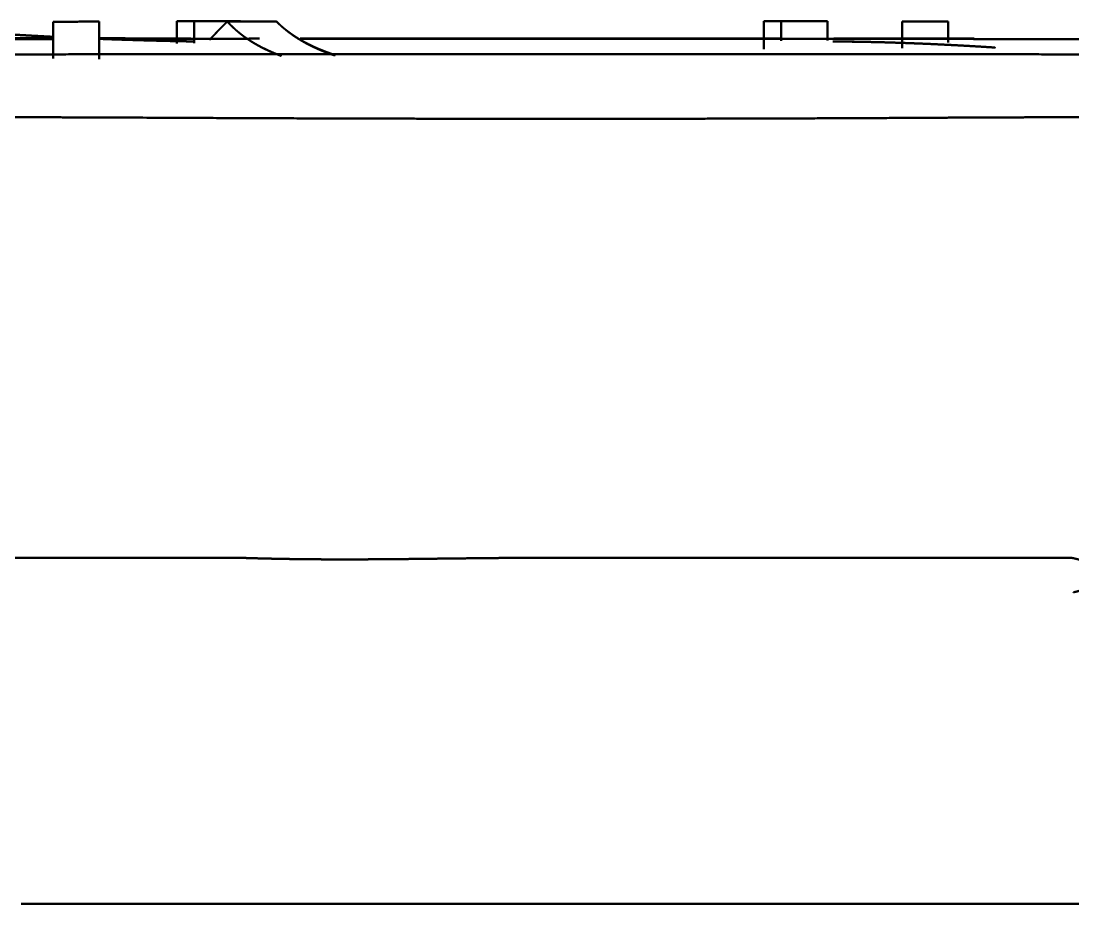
# Paper-space layout 'Layout1' of a CAD drawing. Header units: millimetres. Extents: x 37 to 380, y 30 to 264.
# Drawn here: x 256.02 to 262.1, y 167.45 to 172.55 of the extents above; entities that cross this region are included whole.
import ezdxf

# ---------------------------------------------------------------- set-up
doc = ezdxf.new("R2010")
doc.units = ezdxf.units.MM
doc.layers.add('170', color=7, linetype='Continuous', true_color=0xffffff)

psp = doc.layouts.get("Layout1")

# ---------------------------------------------------------------- linework, layer by layer
at = {"layer": '170', "color": 155, "linetype": 'Continuous', "lineweight": 50}
for p, q in [((256.4713, 172.5462), (256.4713, 172.3302)), ((256.9193, 172.5495), (257.0204, 172.5495)), ((257.0204, 172.5495), (256.9193, 172.5495)), ((257.0204, 172.549), (256.9193, 172.549)), ((256.9193, 172.4304), (256.9193, 172.549)), ((256.9193, 172.549), (257.0204, 172.549)), ((257.0204, 172.4234), (257.0204, 172.5496)), ((260.4115, 172.5491), (260.4118, 172.4487)), ((260.4115, 172.4365), (260.4115, 172.5491)), ((260.6783, 172.5492), (260.6783, 172.4366)), ((260.6787, 172.4487), (260.6783, 172.5492)), ((261.1096, 172.3922), (261.1096, 172.5468)), ((261.3761, 172.5466), (261.3761, 172.4255)), ((256.2052, 172.4498), (255.3769, 172.45)), ((257.3966, 172.4495), (257.3374, 172.4495)), ((261.5269, 172.4493), (260.7155, 172.4492)), ((256.0193, 167.4491), (282.8492, 167.4491)), ((282.8492, 167.4491), (256.0193, 167.4491))]:
    psp.add_line(p, q, dxfattribs=at)
for points, knots in [([(256.2036, 172.4586), (256.1987, 172.4588), (256.179, 172.4598), (256.1396, 172.4619), (256.12, 172.463), (256.0807, 172.4651), (256.0611, 172.4662), (256.0415, 172.4673), (256.0023, 172.4697), (255.9827, 172.4708), (255.9632, 172.472), (255.9241, 172.4745), (255.9046, 172.4757), (255.8851, 172.477), (255.8656, 172.4783), (255.8266, 172.4809), (255.8072, 172.4823), (255.7683, 172.485), (255.7489, 172.4864), (255.7295, 172.4879), (255.6907, 172.4908), (255.6713, 172.4923), (255.6327, 172.4953), (255.6133, 172.4968), (255.5747, 172.5), (255.5554, 172.5016), (255.5169, 172.5049), (255.4976, 172.5066), (255.4783, 172.5082), (255.4591, 172.51), (255.4399, 172.5117), (255.4207, 172.5135), (255.4015, 172.5152), (255.3823, 172.517), (255.344, 172.5207), (255.3249, 172.5226), (255.2866, 172.5264), (255.2675, 172.5283), (255.2484, 172.5303), (255.2293, 172.5323), (255.2103, 172.5343), (255.1722, 172.5384), (255.1532, 172.5405), (255.1341, 172.5426), (255.1151, 172.5447), (255.0961, 172.5469), (255.0772, 172.549)], [0, 0, 0.004321, 0.021774, 0.056644, 0.074062, 0.108864, 0.126248, 0.143615, 0.178333, 0.195684, 0.213019, 0.247653, 0.264972, 0.282255, 0.29954, 0.334094, 0.351345, 0.385815, 0.403052, 0.420254, 0.454661, 0.471848, 0.50619, 0.523346, 0.557642, 0.574766, 0.608998, 0.626108, 0.643201, 0.660278, 0.677356, 0.694418, 0.711463, 0.72851, 0.762574, 0.77959, 0.813593, 0.83058, 0.847568, 0.86454, 0.881514, 0.915415, 0.932342, 0.949271, 0.966184, 0.9831, 1, 1]), ([(255.0772, 172.549), (255.097, 172.5468), (255.1169, 172.5445), (255.137, 172.5423), (255.157, 172.54), (255.1771, 172.5379), (255.2175, 172.5335), (255.2378, 172.5314), (255.2582, 172.5293), (255.2786, 172.5272), (255.2992, 172.5251), (255.3404, 172.5211), (255.3611, 172.5191), (255.3819, 172.5171), (255.4027, 172.5151), (255.4236, 172.5132), (255.4445, 172.5113), (255.4656, 172.5094), (255.4866, 172.5075), (255.5078, 172.5057), (255.529, 172.5039), (255.5503, 172.5021), (255.593, 172.4985), (255.6144, 172.4968), (255.6575, 172.4934), (255.6792, 172.4917), (255.7009, 172.49), (255.7227, 172.4884), (255.7445, 172.4868), (255.7664, 172.4852), (255.8104, 172.4821), (255.8546, 172.479), (255.8991, 172.4761), (255.9214, 172.4747), (255.9662, 172.4719), (256.0113, 172.4691), (256.0339, 172.4678), (256.0793, 172.4652), (256.125, 172.4627), (256.1709, 172.4603), (256.1939, 172.4591), (256.203, 172.4586)], [0, 0, 0.0177, 0.035434, 0.053257, 0.071096, 0.089023, 0.125019, 0.143085, 0.161241, 0.179396, 0.197676, 0.23432, 0.252703, 0.271195, 0.289684, 0.30828, 0.326893, 0.345595, 0.364314, 0.383123, 0.401948, 0.420863, 0.458815, 0.47787, 0.516142, 0.535375, 0.554644, 0.573984, 0.593341, 0.612806, 0.651823, 0.691054, 0.7305, 0.750284, 0.790032, 0.829995, 0.850066, 0.890332, 0.930813, 0.971492, 0.991884, 1, 1]), ([(256.2048, 172.4222), (256.2048, 172.429), (256.2048, 172.4365), (256.2048, 172.4442), (256.2048, 172.4521), (256.2048, 172.4561), (256.2048, 172.4642), (256.2048, 172.4726), (256.2048, 172.4811), (256.2048, 172.4854), (256.2048, 172.4942), (256.2048, 172.5032), (256.2048, 172.5123), (256.2048, 172.5217), (256.2048, 172.5312), (256.2048, 172.5409), (256.2048, 172.5458)], [0, 0, 0.054886, 0.115546, 0.177795, 0.241466, 0.273929, 0.339859, 0.40738, 0.476322, 0.511295, 0.582497, 0.65512, 0.72925, 0.804803, 0.881777, 0.960258, 1, 1]), ([(256.2048, 172.5458), (256.2048, 172.5347), (256.2048, 172.5239), (256.2048, 172.5185), (256.2048, 172.508), (256.2048, 172.4978), (256.2048, 172.4877), (256.2048, 172.4779), (256.2048, 172.4684), (256.2048, 172.459), (256.2048, 172.4499), (256.2048, 172.441), (256.2048, 172.4366), (256.2048, 172.4323), (256.2048, 172.4238), (256.2048, 172.4156), (256.2048, 172.4076), (256.2048, 172.3998), (256.2048, 172.3922), (256.2048, 172.3848), (256.2048, 172.3776), (256.2048, 172.3741), (256.2048, 172.3706), (256.2048, 172.3639), (256.2048, 172.3573), (256.2048, 172.351), (256.2048, 172.3449), (256.2048, 172.3419), (256.2048, 172.336), (256.2048, 172.3335)], [0, 0, 0.052206, 0.103292, 0.128421, 0.177851, 0.22621, 0.273497, 0.319665, 0.364809, 0.408834, 0.451836, 0.493815, 0.514415, 0.534723, 0.574559, 0.613422, 0.651261, 0.688029, 0.723824, 0.758644, 0.792442, 0.808951, 0.825266, 0.857066, 0.887942, 0.917795, 0.946723, 0.960845, 0.988312, 1, 1]), ([(256.9193, 172.5495), (256.9193, 172.5383), (256.9193, 172.5328), (256.9193, 172.5219), (256.9193, 172.5113), (256.9193, 172.5008), (256.9193, 172.4906), (256.9193, 172.4807), (256.9193, 172.471), (256.9193, 172.4615), (256.9193, 172.4522), (256.9193, 172.4432), (256.9193, 172.4388), (256.9193, 172.4301), (256.9193, 172.4235)], [0, 0, 0.089022, 0.132836, 0.21915, 0.303741, 0.386446, 0.467345, 0.546439, 0.623646, 0.698966, 0.772481, 0.844109, 0.879143, 0.947982, 1, 1]), ([(256.9193, 172.549), (256.9193, 172.5379), (256.9193, 172.527), (256.9193, 172.5163), (256.9193, 172.5059), (256.9193, 172.5008), (256.9193, 172.4908), (256.9193, 172.4809), (256.9193, 172.4713), (256.9193, 172.462), (256.9193, 172.4529), (256.9193, 172.444), (256.9193, 172.4396), (256.9193, 172.4311), (256.9193, 172.4308)], [0, 0, 0.093955, 0.186073, 0.276091, 0.364185, 0.407576, 0.492695, 0.575803, 0.656985, 0.736156, 0.813315, 0.888549, 0.925378, 0.997463, 1, 1]), ([(256.9193, 172.4201), (256.9193, 172.4317), (256.9193, 172.4414), (256.9193, 172.4513), (256.9193, 172.4616), (256.9193, 172.4722), (256.9193, 172.4831), (256.9193, 172.4943), (256.9193, 172.5059), (256.9193, 172.5178), (256.9193, 172.53), (256.9193, 172.5426), (256.9193, 172.549)], [0, 0, 0.090457, 0.165036, 0.242181, 0.321812, 0.40401, 0.488693, 0.575862, 0.665678, 0.757979, 0.852847, 0.950441, 1, 1]), ([(257.0204, 172.4348), (257.0204, 172.446), (257.0204, 172.4541), (257.0204, 172.4623), (257.0204, 172.4707), (257.0204, 172.4793), (257.0204, 172.4881), (257.0204, 172.4971), (257.0204, 172.5063), (257.0204, 172.5156), (257.0204, 172.5251), (257.0204, 172.5348), (257.0204, 172.5446), (257.0204, 172.5496)], [0, 0, 0.097416, 0.167642, 0.239399, 0.312776, 0.387683, 0.464302, 0.542451, 0.62213, 0.70343, 0.786171, 0.870532, 0.956514, 1, 1]), ([(257.0204, 172.5496), (257.0204, 172.5392), (257.0204, 172.529), (257.0204, 172.519), (257.0204, 172.5093), (257.0204, 172.4997), (257.0204, 172.4904), (257.0204, 172.4858), (257.0204, 172.4769), (257.0204, 172.4681), (257.0204, 172.4596), (257.0204, 172.4512), (257.0204, 172.4431), (257.0204, 172.4391), (257.0204, 172.4314), (257.0204, 172.4238), (257.0204, 172.4221)], [0, 0, 0.081767, 0.16175, 0.239951, 0.316451, 0.391167, 0.464182, 0.500081, 0.570502, 0.639222, 0.70624, 0.771556, 0.83517, 0.866288, 0.927391, 0.986791, 1, 1]), ([(257.11, 172.442), (257.1134, 172.4457), (257.1163, 172.4489), (257.1193, 172.4521), (257.1223, 172.4554), (257.1253, 172.4586), (257.1283, 172.4619), (257.1315, 172.4653), (257.1346, 172.4687), (257.1378, 172.4721), (257.141, 172.4755), (257.1443, 172.479), (257.1477, 172.4825), (257.151, 172.486), (257.1544, 172.4896), (257.1614, 172.4968), (257.1685, 172.5042), (257.1721, 172.5079), (257.1758, 172.5117), (257.1795, 172.5155), (257.187, 172.5231), (257.1909, 172.527), (257.1948, 172.531), (257.1987, 172.5349), (257.2026, 172.5389), (257.2107, 172.547)], [0, 0, 0.034952, 0.064519, 0.094383, 0.124744, 0.155358, 0.186322, 0.217783, 0.249543, 0.281555, 0.314066, 0.346927, 0.380138, 0.4137, 0.447611, 0.516538, 0.586866, 0.622681, 0.658748, 0.695165, 0.769203, 0.806824, 0.844746, 0.88297, 0.921645, 1, 1]), ([(257.2107, 172.547), (257.2061, 172.5423), (257.2014, 172.5377), (257.1969, 172.5331), (257.1924, 172.5286), (257.188, 172.5241), (257.1836, 172.5197), (257.1793, 172.5153), (257.1709, 172.5066), (257.1667, 172.5023), (257.1627, 172.4981), (257.1586, 172.4939), (257.1546, 172.4897), (257.1507, 172.4856), (257.1469, 172.4816), (257.1431, 172.4776), (257.1356, 172.4696), (257.132, 172.4657), (257.1284, 172.4619), (257.1249, 172.4581), (257.1214, 172.4543), (257.118, 172.4506), (257.1147, 172.4469), (257.1101, 172.4419)], [0, 0, 0.045124, 0.089996, 0.134266, 0.178083, 0.221299, 0.264263, 0.306525, 0.389845, 0.430852, 0.47126, 0.511314, 0.55082, 0.589873, 0.628327, 0.666478, 0.741184, 0.77774, 0.813991, 0.849595, 0.88485, 0.919554, 0.953761, 1, 1]), ([(257.5213, 172.3491), (257.5212, 172.3492), (257.5071, 172.3544), (257.4932, 172.3599), (257.4796, 172.3654), (257.4662, 172.3711), (257.453, 172.3769), (257.4401, 172.3828), (257.4274, 172.3889), (257.4149, 172.3951), (257.4027, 172.4015), (257.3906, 172.4079), (257.3788, 172.4145), (257.3672, 172.4213), (257.3558, 172.4281), (257.3447, 172.4351), (257.3337, 172.4423), (257.323, 172.4495), (257.3125, 172.4569), (257.3022, 172.4645), (257.2921, 172.4721), (257.2823, 172.4799), (257.2726, 172.4878), (257.2631, 172.4959), (257.2539, 172.5041), (257.2449, 172.5124), (257.236, 172.5208), (257.2274, 172.5294), (257.219, 172.5382), (257.2107, 172.547)], [0, 0, 0.000299, 0.04078, 0.080818, 0.12036, 0.159549, 0.198185, 0.236536, 0.274363, 0.311922, 0.348963, 0.385756, 0.422111, 0.458189, 0.493897, 0.529336, 0.564425, 0.599266, 0.633793, 0.668096, 0.702107, 0.735945, 0.769515, 0.802951, 0.836144, 0.869227, 0.902093, 0.934872, 0.967441, 1, 1]), ([(257.2107, 172.547), (257.2151, 172.5423), (257.2195, 172.5376), (257.2239, 172.5329), (257.2284, 172.5284), (257.2329, 172.5238), (257.2375, 172.5193), (257.2422, 172.5149), (257.2468, 172.5105), (257.2516, 172.5061), (257.2563, 172.5018), (257.2611, 172.4976), (257.266, 172.4934), (257.2708, 172.4892), (257.2758, 172.4851), (257.2807, 172.481), (257.2858, 172.4769), (257.2908, 172.473), (257.2959, 172.469), (257.3011, 172.4651), (257.3062, 172.4612), (257.3115, 172.4574), (257.3167, 172.4537), (257.322, 172.4499), (257.3274, 172.4462), (257.3328, 172.4426), (257.3382, 172.439), (257.3437, 172.4354), (257.3492, 172.4319), (257.3548, 172.4284), (257.3604, 172.425), (257.3661, 172.4216), (257.3718, 172.4182), (257.3775, 172.4149), (257.3833, 172.4116), (257.3891, 172.4084), (257.3949, 172.4052), (257.4009, 172.402), (257.4068, 172.3989), (257.4128, 172.3958), (257.4188, 172.3928), (257.4249, 172.3898), (257.431, 172.3868), (257.4371, 172.3839), (257.4433, 172.3809), (257.4496, 172.3781), (257.4558, 172.3753), (257.4621, 172.3725), (257.4685, 172.3697), (257.4749, 172.367), (257.4813, 172.3643), (257.4878, 172.3617), (257.4943, 172.3591), (257.5009, 172.3565), (257.5075, 172.354), (257.5201, 172.3492)], [0, 0, 0.017373, 0.034723, 0.052028, 0.06937, 0.086652, 0.103975, 0.12128, 0.138589, 0.155866, 0.173169, 0.190462, 0.207806, 0.225102, 0.24243, 0.259779, 0.277162, 0.294484, 0.311904, 0.329311, 0.346757, 0.364164, 0.381687, 0.399146, 0.416724, 0.43427, 0.451862, 0.469485, 0.487142, 0.504819, 0.522595, 0.540359, 0.558211, 0.576055, 0.593953, 0.611929, 0.629913, 0.647992, 0.666067, 0.684252, 0.702436, 0.720719, 0.739004, 0.757402, 0.775816, 0.794322, 0.812857, 0.831487, 0.850135, 0.868903, 0.88768, 0.906528, 0.925499, 0.944472, 0.963579, 1, 1]), ([(257.8308, 172.3513), (257.8175, 172.3559), (257.8037, 172.3607), (257.7901, 172.3657), (257.7766, 172.3708), (257.7633, 172.3761), (257.7502, 172.3814), (257.7372, 172.387), (257.7244, 172.3926), (257.7118, 172.3984), (257.6993, 172.4044), (257.687, 172.4104), (257.6749, 172.4167), (257.6629, 172.4231), (257.6511, 172.4296), (257.6395, 172.4363), (257.6281, 172.4431), (257.6168, 172.4501), (257.6057, 172.4573), (257.5947, 172.4646), (257.5839, 172.4721), (257.5734, 172.4798), (257.5629, 172.4876), (257.5527, 172.4956), (257.5426, 172.5037), (257.5327, 172.5121), (257.5229, 172.5206), (257.5134, 172.5293), (257.504, 172.5382), (257.4948, 172.5472)], [0, 0, 0.035706, 0.072998, 0.109901, 0.146628, 0.183037, 0.219231, 0.255072, 0.290769, 0.326116, 0.361356, 0.396259, 0.431071, 0.465574, 0.499955, 0.534059, 0.568104, 0.601922, 0.635637, 0.669143, 0.702627, 0.735878, 0.76913, 0.802229, 0.835308, 0.868257, 0.901269, 0.934151, 0.967116, 1, 1]), ([(257.4948, 172.5472), (257.4993, 172.5427), (257.5039, 172.5382), (257.5086, 172.5337), (257.5133, 172.5293), (257.5182, 172.5249), (257.523, 172.5206), (257.528, 172.5163), (257.533, 172.512), (257.538, 172.5077), (257.5432, 172.5035), (257.5484, 172.4993), (257.5537, 172.4952), (257.559, 172.4911), (257.5644, 172.487), (257.5699, 172.4829), (257.5754, 172.4789), (257.581, 172.4749), (257.5867, 172.471), (257.5924, 172.467), (257.5982, 172.4632), (257.6041, 172.4593), (257.6101, 172.4555), (257.6161, 172.4517), (257.6222, 172.4479), (257.6284, 172.4442), (257.6346, 172.4405), (257.641, 172.4369), (257.6474, 172.4333), (257.6538, 172.4297), (257.6604, 172.4261), (257.667, 172.4226), (257.6737, 172.4191), (257.6804, 172.4157), (257.6873, 172.4122), (257.6942, 172.4089), (257.7012, 172.4055), (257.7083, 172.4022), (257.7154, 172.3989), (257.7227, 172.3956), (257.73, 172.3924), (257.7374, 172.3892), (257.7448, 172.3861), (257.7524, 172.383), (257.76, 172.3799), (257.7677, 172.3768), (257.7754, 172.3738), (257.7833, 172.3708), (257.7913, 172.3679), (257.7993, 172.3649), (257.8074, 172.362), (257.8156, 172.3592), (257.8239, 172.3564), (257.8334, 172.3532)], [0, 0, 0.016309, 0.032637, 0.049043, 0.065455, 0.082003, 0.098599, 0.11526, 0.131988, 0.148769, 0.165621, 0.182602, 0.199625, 0.21674, 0.233915, 0.251228, 0.26859, 0.286049, 0.30362, 0.32129, 0.339032, 0.356906, 0.374854, 0.392952, 0.411128, 0.429443, 0.447839, 0.46639, 0.485025, 0.503805, 0.522731, 0.541759, 0.560877, 0.580192, 0.599612, 0.619185, 0.638855, 0.658691, 0.678674, 0.698815, 0.719057, 0.739518, 0.760035, 0.780812, 0.801657, 0.822706, 0.843872, 0.865265, 0.886759, 0.908481, 0.930316, 0.952381, 0.97456, 1, 1]), ([(260.3105, 172.5493), (260.3105, 172.5436), (260.3105, 172.5323), (260.3105, 172.5213), (260.3105, 172.5106), (260.3105, 172.5052), (260.3105, 172.4948), (260.3105, 172.4897), (260.3105, 172.4796), (260.3105, 172.4697), (260.3105, 172.4601), (260.3105, 172.4507), (260.3105, 172.4416), (260.3105, 172.4346)], [0, 0, 0.049644, 0.147761, 0.243716, 0.337778, 0.383999, 0.474998, 0.519777, 0.607712, 0.693576, 0.777457, 0.859177, 0.938913, 1, 1]), ([(260.3105, 172.4313), (260.3105, 172.4347), (260.3105, 172.4447), (260.3105, 172.4549), (260.3105, 172.4655), (260.3105, 172.4709), (260.3105, 172.482), (260.3105, 172.4935), (260.3105, 172.5052), (260.3105, 172.5173), (260.3105, 172.5298), (260.3105, 172.5426), (260.3105, 172.5491)], [0, 0, 0.029048, 0.113471, 0.200614, 0.290654, 0.336727, 0.430891, 0.527951, 0.627907, 0.730584, 0.836156, 0.9448, 1, 1]), ([(260.3105, 172.3879), (260.3105, 172.4536), (260.3105, 172.5491)], [0, 0, 0.407467, 1, 1]), ([(260.3105, 172.5491), (260.3111, 172.4985), (260.3119, 172.4119)], [0, 0, 0.368851, 1, 1]), ([(260.4115, 172.4347), (260.4115, 172.4444), (260.4115, 172.4525), (260.4115, 172.4609), (260.4115, 172.4694), (260.4115, 172.4781), (260.4115, 172.487), (260.4115, 172.4915), (260.4115, 172.5006), (260.4115, 172.51), (260.4115, 172.5195), (260.4115, 172.5292), (260.4115, 172.5341), (260.4115, 172.5441), (260.4115, 172.5491)], [0, 0, 0.08462, 0.155784, 0.228574, 0.302989, 0.37903, 0.456696, 0.496072, 0.576176, 0.657726, 0.740992, 0.825702, 0.86869, 0.955929, 1, 1]), ([(261.1096, 172.5468), (261.1096, 172.5365), (261.1096, 172.5264), (261.1096, 172.5165), (261.1096, 172.5068), (261.1096, 172.502), (261.1096, 172.4926), (261.1096, 172.4834), (261.1096, 172.4743), (261.1096, 172.4655), (261.1096, 172.4569), (261.1096, 172.4484), (261.1096, 172.4402), (261.1096, 172.4322), (261.1096, 172.4244), (261.1096, 172.4167), (261.1096, 172.4093), (261.1096, 172.4021), (261.1096, 172.3925)], [0, 0, 0.066778, 0.132284, 0.196517, 0.259545, 0.290556, 0.351641, 0.411453, 0.469993, 0.527261, 0.583188, 0.637776, 0.691159, 0.743135, 0.793838, 0.843135, 0.891159, 0.937843, 1, 1]), ([(261.1097, 172.4121), (261.1097, 172.4204), (261.1097, 172.4314), (261.1097, 172.4428), (261.1097, 172.4545), (261.1097, 172.4666), (261.1096, 172.4727), (261.1096, 172.479), (261.1096, 172.4918), (261.1096, 172.505), (261.1096, 172.5186), (261.1096, 172.5255), (261.1096, 172.5397), (261.1096, 172.5468)], [0, 0, 0.061378, 0.143011, 0.227329, 0.314332, 0.40402, 0.449901, 0.496394, 0.59153, 0.689505, 0.790164, 0.841568, 0.946678, 1, 1]), ([(261.3761, 172.4263), (261.3761, 172.4305), (261.3761, 172.4386), (261.3761, 172.4469), (261.3761, 172.4554), (261.3761, 172.4641), (261.3761, 172.473), (261.3761, 172.4822), (261.3761, 172.4915), (261.3761, 172.5011), (261.3761, 172.5108), (261.3761, 172.5208), (261.3761, 172.5258), (261.3761, 172.5361), (261.3761, 172.5466)], [0, 0, 0.034385, 0.101693, 0.170721, 0.241554, 0.314106, 0.388378, 0.464369, 0.542079, 0.621594, 0.702742, 0.785524, 0.827645, 0.913006, 1, 1]), ([(256.2051, 172.4458), (254.2688, 172.44), (253.6675, 172.4367), (253.0662, 172.4323), (252.9093, 172.431)], [0, 0, 0.587489, 0.769939, 0.952384, 1, 1]), ([(256.4685, 172.4468), (256.4746, 172.4466), (256.5221, 172.4448), (256.5699, 172.4431), (256.5939, 172.4423), (256.642, 172.4408), (256.6903, 172.4393), (256.7145, 172.4386), (256.7631, 172.4372), (256.8119, 172.436), (256.8609, 172.4348), (256.8855, 172.4342), (256.9349, 172.4332), (256.9843, 172.4322), (257.0199, 172.4316)], [0, 0, 0.0111, 0.097387, 0.184042, 0.227573, 0.314782, 0.402398, 0.446298, 0.534468, 0.622972, 0.711847, 0.756452, 0.845883, 0.935611, 1, 1]), ([(257.0199, 172.4316), (256.9969, 172.432), (256.9565, 172.4328), (256.9363, 172.4332), (256.896, 172.434), (256.8759, 172.4345), (256.8356, 172.4354), (256.7954, 172.4364), (256.7753, 172.4369), (256.7352, 172.438), (256.7152, 172.4386), (256.6752, 172.4398), (256.6352, 172.441), (256.5952, 172.4423), (256.5553, 172.4437), (256.5354, 172.4444), (256.4956, 172.4458), (256.4688, 172.4469)], [0, 0, 0.041663, 0.114977, 0.151579, 0.224746, 0.261274, 0.334296, 0.407245, 0.443664, 0.516467, 0.552814, 0.625472, 0.698058, 0.770536, 0.842904, 0.879072, 0.951334, 1, 1]), ([(264.6497, 172.4356), (263.8902, 172.44), (262.6875, 172.4443), (260.2822, 172.4475), (257.6369, 172.4473)], [0, 0, 0.108301, 0.279798, 0.622791, 1, 1]), ([(260.9289, 172.429), (260.9283, 172.429), (260.9013, 172.4295), (260.8744, 172.4299), (260.8474, 172.4303), (260.8205, 172.4307), (260.7936, 172.4309), (260.7666, 172.4312), (260.7397, 172.4313), (260.7089, 172.4314)], [0, 0, 0.002819, 0.125271, 0.247812, 0.370255, 0.492789, 0.615226, 0.737754, 0.860186, 1, 1]), ([(260.7091, 172.4314), (260.7284, 172.4313), (260.7567, 172.4311), (260.771, 172.431), (260.7998, 172.4307), (260.8289, 172.4304), (260.8583, 172.4299), (260.8732, 172.4297), (260.8881, 172.4294), (260.9031, 172.4291), (260.9332, 172.4285), (260.9637, 172.4278), (260.979, 172.4274), (261.0099, 172.4266), (261.041, 172.4257), (261.0725, 172.4247), (261.0884, 172.4242), (261.1042, 172.4237), (261.1362, 172.4225), (261.1524, 172.4219), (261.1848, 172.4207), (261.2175, 172.4194), (261.2504, 172.418), (261.267, 172.4173), (261.3003, 172.4158), (261.3338, 172.4142), (261.3676, 172.4125), (261.3847, 172.4117), (261.4017, 172.4108), (261.436, 172.409), (261.4533, 172.4081), (261.4879, 172.4061), (261.5227, 172.4041), (261.5577, 172.4021), (261.5753, 172.401), (261.6107, 172.3988), (261.6462, 172.3966), (261.6463, 172.3965)], [0, 0, 0.020625, 0.050837, 0.066042, 0.096761, 0.127789, 0.15915, 0.174995, 0.190842, 0.206842, 0.238999, 0.271467, 0.287778, 0.320733, 0.353976, 0.387508, 0.40444, 0.421373, 0.455506, 0.472727, 0.507326, 0.54217, 0.577326, 0.594972, 0.630529, 0.666354, 0.702425, 0.720628, 0.738787, 0.775373, 0.793821, 0.830766, 0.867979, 0.905394, 0.924159, 0.961911, 0.999889, 1, 1]), ([(274.8372, 169.4491), (274.8269, 169.5807), (274.808, 169.7114), (274.78, 169.8406), (274.7429, 169.9673), (274.6964, 170.0909), (274.6408, 170.2105), (274.5763, 170.3256), (274.5034, 170.4355), (274.4228, 170.5399), (274.3352, 170.6386), (274.2415, 170.7316), (274.1424, 170.8189), (274.0388, 170.9007), (273.9314, 170.9774), (273.8207, 171.0492), (273.7072, 171.1164), (273.5913, 171.1794), (273.4734, 171.2385), (273.3536, 171.294), (273.2324, 171.3461), (272.9862, 171.4414), (272.7362, 171.5261), (272.4833, 171.6018), (272.2283, 171.6697), (271.9717, 171.7308), (271.7137, 171.786), (271.4547, 171.836), (271.1948, 171.8815), (270.9343, 171.9229), (270.6731, 171.9607), (270.4116, 171.9952), (270.1497, 172.0269), (269.8874, 172.056), (269.625, 172.0826), (269.0994, 172.1297), (268.5733, 172.1695), (268.0468, 172.2034), (267.52, 172.2322), (266.9929, 172.2569), (266.4657, 172.2779), (265.9384, 172.2959), (265.4111, 172.3111), (264.3561, 172.3342), (263.301, 172.3488), (262.2458, 172.3565), (261.1906, 172.359), (260.663, 172.3591), (259.6078, 172.3586), (258.5526, 172.3586), (257.4974, 172.3591), (256.9697, 172.359), (255.9145, 172.3564), (254.8592, 172.3488), (253.8042, 172.3342), (252.7492, 172.3111), (252.2218, 172.2959), (251.6944, 172.2779), (251.1672, 172.2568), (250.6401, 172.2321), (250.1132, 172.2032), (249.5866, 172.1693), (249.0605, 172.1294), (248.535, 172.0823), (248.2726, 172.0557), (248.0104, 172.0266), (247.7485, 171.9949), (247.487, 171.9603), (247.2258, 171.9225), (246.9653, 171.8811), (246.7054, 171.8356), (246.4463, 171.7854), (246.1884, 171.7302), (245.9317, 171.669), (245.6768, 171.6011), (245.424, 171.5254), (245.1742, 171.4407), (244.9282, 171.3453), (244.807, 171.2931), (244.6873, 171.2376), (244.5693, 171.1784), (244.4534, 171.1153), (244.3399, 171.0479), (244.2292, 170.976), (244.1218, 170.8992), (244.0183, 170.8172), (243.9193, 170.7298), (243.8256, 170.6367), (243.7382, 170.5379), (243.6577, 170.4334), (243.585, 170.3234), (243.5207, 170.2083), (243.4653, 170.0886), (243.419, 169.965), (243.382, 169.8383), (243.3542, 169.7092), (243.3355, 169.5785), (243.3253, 169.447)], [0, 0, 0.003908, 0.00782, 0.011732, 0.015643, 0.019552, 0.023458, 0.027364, 0.031269, 0.035175, 0.039083, 0.042992, 0.046902, 0.05081, 0.054718, 0.058625, 0.062531, 0.066437, 0.070344, 0.074252, 0.07816, 0.085977, 0.093793, 0.101608, 0.109422, 0.117234, 0.125046, 0.132857, 0.140669, 0.148481, 0.156294, 0.164106, 0.171918, 0.179731, 0.187543, 0.203167, 0.21879, 0.234413, 0.250036, 0.265659, 0.281282, 0.296905, 0.312528, 0.343773, 0.375019, 0.406264, 0.437509, 0.453132, 0.484377, 0.515623, 0.54687, 0.562494, 0.593742, 0.624988, 0.656233, 0.687478, 0.703103, 0.718727, 0.734351, 0.749976, 0.765602, 0.781226, 0.796849, 0.812472, 0.820282, 0.828094, 0.835906, 0.843718, 0.85153, 0.859343, 0.867156, 0.874968, 0.882781, 0.890593, 0.898405, 0.906218, 0.91403, 0.921842, 0.92575, 0.929657, 0.933565, 0.937472, 0.94138, 0.945289, 0.949199, 0.95311, 0.957021, 0.960931, 0.964839, 0.968744, 0.972648, 0.976552, 0.980457, 0.984365, 0.988273, 0.992183, 0.996093, 1, 1]), ([(259.0813, 171.9849), (258.7389, 171.985), (258.5655, 171.9852), (258.2164, 171.9858), (257.8622, 171.9866), (257.3302, 171.9886), (256.6869, 171.9917), (256.3971, 171.993), (256.2385, 171.9934), (256.083, 171.9936), (256.0068, 171.9936), (255.8561, 171.9933), (255.7815, 171.9931), (255.7085, 171.9927), (255.6355, 171.9923), (255.5642, 171.9917), (255.4928, 171.9911), (255.423, 171.9904), (255.3532, 171.9896), (255.285, 171.9888), (255.2169, 171.9878), (255.1084, 171.9861), (255, 171.9842), (254.892, 171.982), (254.7841, 171.9796), (254.6766, 171.9771), (254.5692, 171.9743), (254.4621, 171.9712), (254.3551, 171.968), (254.2485, 171.9645), (254.1419, 171.9608), (253.91, 171.9519), (253.6782, 171.9418), (253.4462, 171.9304), (253.2144, 171.9178), (252.9823, 171.9039), (252.7503, 171.8885), (252.5181, 171.8717), (252.2859, 171.8535), (252.0904, 171.8369), (251.8949, 171.8191), (251.7035, 171.8004), (251.5123, 171.7805), (251.3251, 171.7597), (251.1381, 171.7375), (250.9554, 171.7144), (250.7728, 171.6898), (250.5216, 171.6532), (250.2709, 171.6132), (250.0309, 171.5713), (249.7915, 171.5255), (249.5634, 171.4776), (249.3362, 171.4253), (249.1209, 171.3707), (248.907, 171.311), (248.7055, 171.249), (248.506, 171.1811), (248.3951, 171.1402), (248.2852, 171.097), (248.1815, 171.0535), (248.0788, 171.0077), (247.9824, 170.9616), (247.8872, 170.913), (247.7982, 170.8642), (247.7107, 170.8127), (247.6646, 170.784), (247.6191, 170.7544), (247.5743, 170.7242), (247.53, 170.6931), (247.4865, 170.6612), (247.4436, 170.6284), (247.4015, 170.5949), (247.3601, 170.5605), (247.3446, 170.5472), (247.3292, 170.5338), (247.3143, 170.5205), (247.2995, 170.507), (247.2851, 170.4937), (247.2709, 170.4803), (247.257, 170.4669), (247.2433, 170.4535), (247.23, 170.4401), (247.2169, 170.4267), (247.2041, 170.4133), (247.1915, 170.3998), (247.1793, 170.3865), (247.1672, 170.373), (247.1555, 170.3596), (247.144, 170.3461), (247.1329, 170.3327), (247.1219, 170.3192), (247.1113, 170.3058), (247.1008, 170.2923), (247.0907, 170.279), (247.0808, 170.2655), (247.0713, 170.2521), (247.0619, 170.2386)], [0, 0, 0.027613, 0.041598, 0.069761, 0.098328, 0.141233, 0.193119, 0.21649, 0.229284, 0.241826, 0.247969, 0.26013, 0.266145, 0.27203, 0.277917, 0.283674, 0.289431, 0.295058, 0.300686, 0.306187, 0.311686, 0.320433, 0.32918, 0.337888, 0.346596, 0.355266, 0.363936, 0.372573, 0.381209, 0.389813, 0.398416, 0.417132, 0.435849, 0.454577, 0.473303, 0.492056, 0.510807, 0.52959, 0.548372, 0.564199, 0.580027, 0.595536, 0.611046, 0.626233, 0.64142, 0.656281, 0.67114, 0.691612, 0.712085, 0.73174, 0.751396, 0.770197, 0.789, 0.806912, 0.824826, 0.841827, 0.858827, 0.868357, 0.877885, 0.886954, 0.896022, 0.904641, 0.913259, 0.921448, 0.929635, 0.934014, 0.938395, 0.942757, 0.94712, 0.951471, 0.955821, 0.960165, 0.964508, 0.966154, 0.967798, 0.969411, 0.971024, 0.972604, 0.974185, 0.975735, 0.977284, 0.978803, 0.980323, 0.981812, 0.983301, 0.984762, 0.986221, 0.987654, 0.989085, 0.990488, 0.991893, 0.99327, 0.994647, 0.995998, 0.997348, 0.998674, 1, 1]), ([(271.0968, 170.2442), (271.0921, 170.2509), (271.0874, 170.2576), (271.0825, 170.2644), (271.0776, 170.2711), (271.0726, 170.278), (271.0675, 170.2847), (271.0623, 170.2916), (271.057, 170.2985), (271.0516, 170.3054), (271.0462, 170.3123), (271.0406, 170.3192), (271.0349, 170.3262), (271.0292, 170.3332), (271.0233, 170.3402), (271.0174, 170.3472), (271.0114, 170.3542), (271.0052, 170.3613), (270.9991, 170.3684), (270.9927, 170.3755), (270.9863, 170.3826), (270.9798, 170.3898), (270.9733, 170.397), (270.9665, 170.4042), (270.9598, 170.4114), (270.9529, 170.4186), (270.946, 170.4259), (270.9389, 170.4331), (270.9317, 170.4404), (270.9244, 170.4477), (270.9171, 170.455), (270.9096, 170.4624), (270.9021, 170.4697), (270.8744, 170.4962), (270.8462, 170.5221), (270.8168, 170.5481), (270.787, 170.5736), (270.7561, 170.5991), (270.7247, 170.6242), (270.6922, 170.6494), (270.6593, 170.674), (270.5995, 170.7168), (270.5385, 170.758), (270.4748, 170.7986), (270.4102, 170.8377), (270.3427, 170.8763), (270.2744, 170.9134), (270.2032, 170.9501), (270.1313, 170.9853), (270.0566, 171.02), (269.9813, 171.0534), (269.8742, 171.0983), (269.7662, 171.1407), (269.6528, 171.1825), (269.5386, 171.2222), (269.4191, 171.2612), (269.299, 171.2981), (269.1737, 171.3345), (269.0478, 171.369), (268.8588, 171.4173), (268.669, 171.462), (268.4707, 171.5051), (268.2717, 171.545), (268.0647, 171.5834), (267.8572, 171.619), (267.4939, 171.6751), (267.1295, 171.7245), (266.7452, 171.7701), (266.3603, 171.8102), (266.1718, 171.8279), (265.9833, 171.8446), (265.7942, 171.8602), (265.605, 171.8748), (265.4154, 171.8884), (265.2256, 171.9011), (265.0354, 171.9128), (264.8452, 171.9237), (264.6544, 171.9337), (264.4636, 171.9429), (264.2747, 171.9512), (264.0858, 171.9587), (263.8969, 171.9654), (263.7079, 171.9714), (263.5188, 171.9766), (263.3296, 171.981), (263.1746, 171.9842), (263.0196, 171.9868), (262.8621, 171.9891), (262.7046, 171.9909), (262.5445, 171.9923), (262.3844, 171.9932), (262.2216, 171.9937), (262.0589, 171.9938), (261.9534, 171.9937), (261.8479, 171.9935), (261.6181, 171.9926), (261.3697, 171.9914), (261.0462, 171.9896), (260.6452, 171.9877), (260.222, 171.9862), (259.8208, 171.9853), (259.4407, 171.985), (259.0813, 171.9849)], [0, 0, 0.000662, 0.001324, 0.001997, 0.00267, 0.003355, 0.004039, 0.004736, 0.005433, 0.006142, 0.00685, 0.007571, 0.008292, 0.009025, 0.009759, 0.010503, 0.011248, 0.012007, 0.012764, 0.013534, 0.014305, 0.015087, 0.015871, 0.016666, 0.017461, 0.018269, 0.019078, 0.019899, 0.02072, 0.021555, 0.022389, 0.023236, 0.024083, 0.027175, 0.030267, 0.03343, 0.036595, 0.039834, 0.043074, 0.046393, 0.049712, 0.055646, 0.06158, 0.067678, 0.073776, 0.080049, 0.086324, 0.092781, 0.09924, 0.10589, 0.112539, 0.121906, 0.131274, 0.141026, 0.150781, 0.160924, 0.171068, 0.181599, 0.192132, 0.207869, 0.223609, 0.239985, 0.256362, 0.273351, 0.290341, 0.320011, 0.349681, 0.380912, 0.412143, 0.427418, 0.442695, 0.458005, 0.473317, 0.488661, 0.504004, 0.519383, 0.534761, 0.550178, 0.565595, 0.580849, 0.596104, 0.61136, 0.626617, 0.641889, 0.65716, 0.66967, 0.682179, 0.694891, 0.707603, 0.720523, 0.733444, 0.746578, 0.759713, 0.768223, 0.776736, 0.795281, 0.815329, 0.841433, 0.873796, 0.907945, 0.940326, 0.970997, 1, 1]), ([(251.1659, 169.4491), (253.57, 169.4491), (254.7933, 169.4491), (255.1, 169.4491), (255.4068, 169.4491), (256.0193, 169.4491)], [0, 0, 0.49533, 0.74739, 0.810585, 0.873797, 1, 1]), ([(256.0193, 169.4491), (256.1775, 169.4491), (256.4929, 169.4491), (256.65, 169.4491), (257.2755, 169.4491)], [0, 0, 0.125936, 0.376969, 0.502049, 1, 1]), ([(257.2755, 169.4491), (257.3291, 169.4474), (257.3847, 169.4458), (257.4424, 169.4444), (257.5021, 169.4431), (257.564, 169.442), (257.6281, 169.4411), (257.6946, 169.4404), (257.7636, 169.4399), (257.8353, 169.4396), (257.9099, 169.4396), (257.9874, 169.4398), (258.0681, 169.4402), (258.1521, 169.4409), (258.2396, 169.4417), (258.3306, 169.4427), (258.524, 169.445), (258.6267, 169.4462), (258.7336, 169.4473), (258.8448, 169.4482), (258.9605, 169.4489), (259.0808, 169.4491)], [0, 0, 0.029714, 0.060547, 0.092487, 0.125571, 0.159843, 0.19536, 0.232193, 0.270422, 0.310149, 0.351445, 0.394401, 0.439098, 0.485628, 0.534058, 0.58447, 0.691604, 0.748486, 0.807679, 0.869276, 0.933391, 1, 1]), ([(259.0808, 169.4491), (260.0779, 169.4491), (261.5631, 169.4491), (262.0693, 169.4491), (262.0885, 169.4491)], [0, 0, 0.331519, 0.825327, 0.993609, 1, 1]), ([(262.0997, 169.2491), (262.1229, 169.255), (262.1445, 169.2613), (262.1645, 169.2679), (262.1834, 169.2753), (262.202, 169.2838), (262.2191, 169.293), (262.2337, 169.3028), (262.2464, 169.3143), (262.2571, 169.3287), (262.2622, 169.3457), (262.2584, 169.3641), (262.2482, 169.381), (262.2349, 169.3938), (262.2189, 169.404), (262.2004, 169.4137), (262.1802, 169.4226), (262.1591, 169.4303), (262.137, 169.4371), (262.1134, 169.4434), (262.0885, 169.4491)], [0, 0, 0.057944, 0.112559, 0.163541, 0.212895, 0.262345, 0.309429, 0.352066, 0.393604, 0.437168, 0.480137, 0.525665, 0.573371, 0.618236, 0.66427, 0.714898, 0.768358, 0.82273, 0.87887, 0.937975, 1, 1])]:
    psp.add_open_spline(points, degree=1, knots=knots, dxfattribs=at)
for points in [[(256.2048, 172.5458), (256.4713, 172.5462)], [(256.4713, 172.5462), (256.2048, 172.5458)], [(257.0204, 172.5496), (257.287, 172.5495)], [(257.287, 172.5495), (257.0204, 172.5496)], [(257.4948, 172.5472), (257.2107, 172.547)], [(257.2107, 172.547), (257.4948, 172.5472)], [(260.5772, 172.5494), (260.3105, 172.5493)], [(260.3105, 172.5493), (260.5772, 172.5494)], [(260.3105, 172.5491), (260.5772, 172.549)], [(260.5772, 172.549), (260.3105, 172.5491)], [(260.4115, 172.5491), (260.6783, 172.5492)], [(260.6783, 172.5492), (260.4115, 172.5491)], [(261.3761, 172.5466), (261.1096, 172.5468)], [(261.1096, 172.5468), (261.3761, 172.5466)], [(257.3429, 172.4471), (256.4715, 172.4462)], [(257.001, 172.4496), (256.472, 172.4498)], [(260.4109, 172.4491), (257.6315, 172.4494)]]:
    psp.add_open_spline(points, degree=1, dxfattribs=at)

doc.saveas('drawing.dxf')
